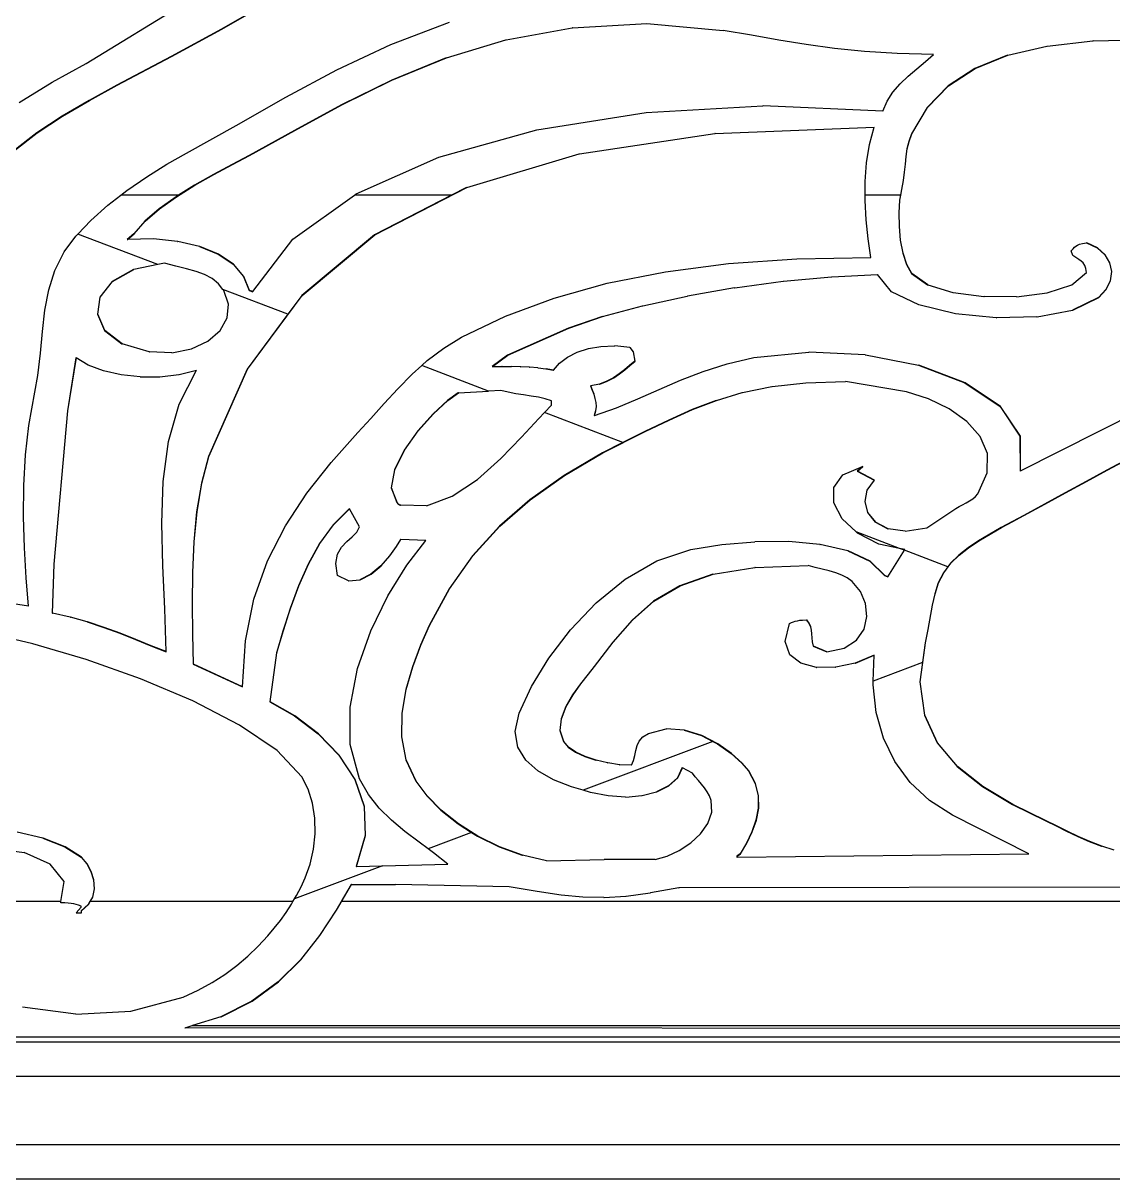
# Model space of a CAD drawing. Header units: inches. Extents: x 1397 to 20304, y -27267 to -746.
# Drawn here: x 14028.17 to 14044.08, y -21303.11 to -21286.23 of the extents above; entities that cross this region are included whole.
import ezdxf

# ---------------------------------------------------------------- set-up
doc = ezdxf.new("R2010")
doc.units = ezdxf.units.IN
doc.header["$LTSCALE"] = 17
doc.header["$MEASUREMENT"] = 0
doc.layers.add('25 BOT BAR', color=12, linetype='Continuous', lineweight=25)

# ---------------------------------------------------------------- blocks, each defined once
blk = doc.blocks.new('A$C99292ed1')
for p, q in [((115.335, 18.925), (114.605, 18.403)), ((114.61, 18.403), (115.34, 18.925)), ((112.629, 17.778), (114.092, 18.898)), ((114.605, 18.403), (113.868, 17.902)), ((113.873, 17.902), (114.61, 18.403)), ((114.605, 18.403), (114.61, 18.403)), ((117.076, 18.123), (117.933, 18.529)), ((118.76, 18.209), (119.726, 18.427)), ((119.731, 18.427), (119.726, 18.427)), ((119.731, 18.427), (120.812, 18.504)), ((120.812, 18.504), (121.928, 18.379)), ((122.342, 18.291), (121.928, 18.379)), ((122.741, 18.204), (122.342, 18.291)), ((116.287, 17.66), (117.076, 18.123)), ((117.887, 17.881), (118.755, 18.209)), ((118.755, 18.209), (118.76, 18.209)), ((123.14, 18.123), (122.741, 18.204)), ((123.552, 18.052), (123.14, 18.123)), ((126.087, 17.927), (126.655, 18.094)), ((126.655, 18.094), (126.66, 18.094)), ((126.66, 18.094), (127.326, 18.188)), ((127.331, 18.188), (127.326, 18.188)), ((127.331, 18.188), (128.102, 18.213)), ((113.868, 17.902), (113.077, 17.38)), ((113.082, 17.38), (113.873, 17.902)), ((113.868, 17.902), (113.873, 17.902)), ((123.991, 17.996), (123.552, 18.052)), ((124.47, 17.958), (123.991, 17.996)), ((125.002, 17.944), (124.47, 17.958)), ((124.881, 17.812), (125.002, 17.944)), ((126.082, 17.927), (125.604, 17.686)), ((125.609, 17.686), (126.087, 17.927)), ((126.082, 17.927), (126.087, 17.927)), ((112.133, 17.435), (112.629, 17.778)), ((117.882, 17.881), (117.089, 17.474)), ((117.093, 17.474), (117.887, 17.881)), ((117.882, 17.881), (117.887, 17.881)), ((124.755, 17.68), (124.881, 17.812)), ((115.542, 17.16), (116.287, 17.66)), ((124.63, 17.545), (124.755, 17.68)), ((125.604, 17.686), (125.214, 17.368)), ((125.219, 17.368), (125.609, 17.686)), ((125.604, 17.686), (125.609, 17.686)), ((111.65, 17.067), (112.133, 17.435)), ((117.089, 17.474), (116.357, 17.021)), ((116.362, 17.021), (117.093, 17.474)), ((117.089, 17.474), (117.093, 17.474)), ((124.408, 17.252), (124.512, 17.403)), ((124.512, 17.403), (124.63, 17.545)), ((113.077, 17.38), (112.672, 17.104)), ((112.677, 17.104), (113.082, 17.38)), ((113.077, 17.38), (113.082, 17.38)), ((124.321, 17.087), (124.408, 17.252)), ((125.214, 17.368), (124.908, 16.971)), ((124.913, 16.971), (125.219, 17.368)), ((125.214, 17.368), (125.219, 17.368)), ((112.672, 17.104), (112.278, 16.814)), ((112.283, 16.814), (112.677, 17.104)), ((112.672, 17.104), (112.677, 17.104)), ((114.818, 16.647), (115.542, 17.16)), ((124.259, 16.907), (124.321, 17.087)), ((116.357, 17.021), (115.67, 16.552)), ((115.675, 16.552), (116.362, 17.021)), ((116.357, 17.021), (116.362, 17.021)), ((119.209, 16.566), (120.804, 16.884)), ((120.804, 16.884), (122.507, 17.003)), ((122.507, 17.003), (122.51, 17.003)), ((122.512, 17.003), (122.51, 17.003)), ((124.259, 16.907), (122.512, 17.003)), ((124.908, 16.971), (124.68, 16.492)), ((124.685, 16.492), (124.913, 16.971)), ((124.908, 16.971), (124.913, 16.971)), ((112.278, 16.814), (111.908, 16.51)), ((111.913, 16.51), (112.283, 16.814)), ((112.278, 16.814), (112.283, 16.814)), ((114.092, 16.14), (114.818, 16.647)), ((115.67, 16.552), (115.009, 16.098)), ((115.014, 16.098), (115.675, 16.552)), ((115.67, 16.552), (115.675, 16.552)), ((117.778, 16.064), (119.209, 16.566)), ((121.811, 16.496), (124.134, 16.616)), ((124.064, 16.297), (124.134, 16.616)), ((111.908, 16.51), (111.575, 16.189)), ((111.579, 16.189), (111.913, 16.51)), ((111.908, 16.51), (111.913, 16.51)), ((119.833, 16.127), (121.806, 16.496)), ((121.811, 16.496), (121.806, 16.496)), ((124.68, 16.492), (124.639, 16.355)), ((124.643, 16.355), (124.685, 16.492)), ((124.68, 16.492), (124.685, 16.492)), ((124.021, 15.964), (124.064, 16.297)), ((124.612, 16.217), (124.595, 16.079)), ((124.6, 16.079), (124.617, 16.217)), ((124.639, 16.355), (124.612, 16.217)), ((124.612, 16.217), (124.617, 16.217)), ((124.617, 16.217), (124.643, 16.355)), ((124.639, 16.355), (124.643, 16.355)), ((113.807, 15.937), (114.092, 16.14)), ((115.009, 16.098), (114.759, 15.932)), ((114.764, 15.932), (115.014, 16.098)), ((115.009, 16.098), (115.014, 16.098)), ((116.571, 15.394), (117.778, 16.064)), ((118.184, 15.511), (119.828, 16.127)), ((119.828, 16.127), (119.833, 16.127)), ((124.595, 16.079), (124.584, 15.937)), ((124.589, 15.937), (124.6, 16.079)), ((124.595, 16.079), (124.6, 16.079)), ((113.514, 15.709), (113.807, 15.937)), ((114.759, 15.932), (114.488, 15.75)), ((114.493, 15.75), (114.764, 15.932)), ((114.759, 15.932), (114.764, 15.932)), ((124.002, 15.622), (124.021, 15.964)), ((124.584, 15.937), (124.573, 15.791)), ((124.578, 15.791), (124.589, 15.937)), ((124.584, 15.937), (124.589, 15.937)), ((113.223, 15.458), (113.514, 15.709)), ((114.488, 15.75), (114.211, 15.553)), ((114.216, 15.553), (114.493, 15.75)), ((114.488, 15.75), (114.493, 15.75)), ((124.573, 15.791), (124.557, 15.638)), ((124.562, 15.638), (124.578, 15.791)), ((124.573, 15.791), (124.578, 15.791)), ((113.947, 15.344), (114.216, 15.553)), ((114.211, 15.553), (113.976, 15.37)), ((114.211, 15.553), (114.216, 15.553)), ((124.002, 15.37), (124.002, 15.622)), ((124.557, 15.638), (124.531, 15.476)), ((124.536, 15.476), (124.562, 15.638)), ((124.557, 15.638), (124.562, 15.638)), ((112.946, 15.191), (113.132, 15.37)), ((113.132, 15.37), (113.223, 15.458)), ((113.976, 15.37), (113.132, 15.37)), ((113.976, 15.37), (113.942, 15.344)), ((115.645, 14.57), (116.545, 15.37)), ((116.545, 15.37), (116.571, 15.394)), ((117.96, 15.37), (116.545, 15.37)), ((117.96, 15.37), (116.836, 14.649)), ((116.841, 14.649), (118.184, 15.511)), ((118.179, 15.511), (117.96, 15.37)), ((118.179, 15.511), (118.184, 15.511)), ((124.517, 15.37), (124.002, 15.37)), ((124.003, 15.273), (124.002, 15.37)), ((124.517, 15.37), (124.505, 15.279)), ((124.509, 15.279), (124.536, 15.476)), ((124.531, 15.476), (124.517, 15.37)), ((124.531, 15.476), (124.536, 15.476)), ((113.942, 15.344), (113.694, 15.125)), ((113.699, 15.125), (113.947, 15.344)), ((113.942, 15.344), (113.947, 15.344)), ((124.019, 14.923), (124.003, 15.273)), ((124.505, 15.279), (124.492, 15.048)), ((124.497, 15.048), (124.509, 15.279)), ((124.505, 15.279), (124.509, 15.279)), ((112.694, 14.911), (112.946, 15.191)), ((113.694, 15.125), (113.483, 14.899)), ((113.488, 14.899), (113.699, 15.125)), ((113.694, 15.125), (113.699, 15.125)), ((124.492, 15.048), (124.497, 15.048)), ((124.492, 15.048), (124.496, 14.8)), ((124.501, 14.8), (124.497, 15.048)), ((112.506, 14.663), (112.694, 14.911)), ((113.483, 14.899), (113.323, 14.667)), ((113.328, 14.667), (113.488, 14.899)), ((113.483, 14.899), (113.488, 14.899)), ((124.048, 14.574), (124.019, 14.923)), ((124.496, 14.8), (124.501, 14.8)), ((124.496, 14.8), (124.515, 14.549)), ((124.52, 14.549), (124.501, 14.8)), ((112.306, 14.335), (112.477, 14.624)), ((112.477, 14.624), (112.506, 14.663)), ((113.675, 14.104), (112.506, 14.663)), ((113.323, 14.667), (113.224, 14.563)), ((113.224, 14.563), (113.229, 14.564)), ((113.229, 14.564), (113.328, 14.667)), ((113.611, 14.573), (113.229, 14.564)), ((113.323, 14.667), (113.328, 14.667)), ((113.962, 14.529), (113.611, 14.573)), ((113.962, 14.529), (113.967, 14.529)), ((114.281, 14.436), (113.967, 14.529)), ((115.06, 13.611), (115.645, 14.57)), ((116.836, 14.649), (115.776, 13.543)), ((115.78, 13.543), (116.841, 14.649)), ((116.836, 14.649), (116.841, 14.649)), ((124.085, 14.232), (124.048, 14.574)), ((124.515, 14.549), (124.52, 14.549)), ((124.515, 14.549), (124.552, 14.312)), ((124.557, 14.312), (124.52, 14.549)), ((114.281, 14.436), (114.286, 14.436)), ((114.281, 14.436), (114.554, 14.296)), ((114.559, 14.296), (114.286, 14.436)), ((127.011, 14.356), (127.038, 14.392)), ((127.036, 14.273), (127.011, 14.356)), ((127.038, 14.392), (127.059, 14.421)), ((127.059, 14.421), (127.079, 14.444)), ((127.079, 14.444), (127.101, 14.462)), ((127.101, 14.462), (127.132, 14.477)), ((127.132, 14.477), (127.175, 14.49)), ((127.175, 14.49), (127.234, 14.501)), ((127.234, 14.501), (127.235, 14.501)), ((127.239, 14.501), (127.235, 14.501)), ((127.235, 14.501), (127.388, 14.409)), ((127.393, 14.409), (127.239, 14.501)), ((127.388, 14.409), (127.501, 14.285)), ((127.388, 14.409), (127.393, 14.409)), ((127.506, 14.285), (127.393, 14.409)), ((112.171, 13.997), (112.306, 14.335)), ((114.554, 14.296), (114.773, 14.113)), ((114.554, 14.296), (114.559, 14.296)), ((114.778, 14.113), (114.559, 14.296)), ((122.007, 14.124), (123.006, 14.211)), ((123.006, 14.211), (124.085, 14.232)), ((124.552, 14.312), (124.557, 14.312)), ((124.552, 14.312), (124.607, 14.105)), ((124.611, 14.105), (124.557, 14.312)), ((127.08, 14.234), (127.036, 14.273)), ((127.12, 14.2), (127.08, 14.234)), ((127.155, 14.169), (127.12, 14.2)), ((127.501, 14.285), (127.571, 14.137)), ((127.501, 14.285), (127.506, 14.285)), ((127.576, 14.137), (127.506, 14.285)), ((113.32, 14.015), (113.006, 13.795)), ((113.011, 13.795), (113.325, 14.015)), ((113.325, 14.015), (113.32, 14.015)), ((113.675, 14.104), (113.325, 14.015)), ((113.769, 14.128), (113.675, 14.104)), ((113.938, 14.076), (113.769, 14.128)), ((114.093, 14.029), (113.938, 14.076)), ((114.233, 13.981), (114.093, 14.029)), ((114.773, 14.113), (114.927, 13.89)), ((114.773, 14.113), (114.778, 14.113)), ((114.932, 13.89), (114.778, 14.113)), ((121.085, 13.974), (122.007, 14.124)), ((124.607, 14.105), (124.611, 14.105)), ((124.607, 14.105), (124.68, 13.941)), ((124.685, 13.941), (124.611, 14.105)), ((127.185, 14.134), (127.155, 14.169)), ((127.208, 14.091), (127.185, 14.134)), ((127.225, 14.035), (127.208, 14.091)), ((127.234, 13.962), (127.225, 14.035)), ((127.571, 14.137), (127.576, 14.137)), ((127.571, 14.137), (127.597, 13.976)), ((127.602, 13.976), (127.576, 14.137)), ((112.082, 13.641), (112.171, 13.997)), ((114.357, 13.923), (114.233, 13.981)), ((114.467, 13.85), (114.357, 13.923)), ((114.56, 13.755), (114.467, 13.85)), ((114.927, 13.89), (114.932, 13.89)), ((114.927, 13.89), (115.009, 13.63)), ((115.014, 13.63), (114.932, 13.89)), ((120.237, 13.763), (121.085, 13.974)), ((122.811, 13.803), (123.511, 13.884)), ((123.511, 13.884), (123.516, 13.884)), ((123.516, 13.884), (124.184, 13.921)), ((124.386, 13.61), (124.184, 13.921)), ((124.68, 13.941), (124.912, 13.738)), ((124.68, 13.941), (124.685, 13.941)), ((124.916, 13.738), (124.685, 13.941)), ((127.02, 13.733), (127.234, 13.962)), ((127.597, 13.976), (127.58, 13.811)), ((127.584, 13.811), (127.602, 13.976)), ((127.597, 13.976), (127.602, 13.976)), ((113.006, 13.795), (112.829, 13.509)), ((112.834, 13.509), (113.011, 13.795)), ((113.006, 13.795), (113.011, 13.795)), ((114.625, 13.649), (114.56, 13.755)), ((119.461, 13.492), (120.237, 13.763)), ((122.095, 13.683), (121.406, 13.531)), ((122.095, 13.683), (122.1, 13.683)), ((122.1, 13.683), (122.806, 13.803)), ((122.806, 13.803), (122.811, 13.803)), ((124.912, 13.738), (124.916, 13.738)), ((124.916, 13.738), (125.282, 13.597)), ((126.66, 13.587), (127.02, 13.733)), ((127.58, 13.811), (127.517, 13.651)), ((127.521, 13.651), (127.584, 13.811)), ((127.58, 13.811), (127.584, 13.811)), ((112.026, 13.27), (112.082, 13.641)), ((112.829, 13.509), (112.792, 13.198)), ((112.797, 13.198), (112.834, 13.509)), ((112.829, 13.509), (112.834, 13.509)), ((115.571, 13.197), (114.625, 13.649)), ((114.637, 13.63), (114.625, 13.649)), ((114.708, 13.38), (114.637, 13.63)), ((114.981, 12.193), (115.78, 13.543)), ((115.009, 13.63), (115.014, 13.63)), ((115.009, 13.63), (115.059, 13.609)), ((115.06, 13.611), (115.014, 13.63)), ((115.059, 13.609), (115.06, 13.611)), ((115.776, 13.543), (115.571, 13.197)), ((115.776, 13.543), (115.78, 13.543)), ((120.754, 13.354), (121.401, 13.531)), ((121.401, 13.531), (121.406, 13.531)), ((124.787, 13.37), (124.386, 13.61)), ((125.282, 13.597), (125.287, 13.597)), ((125.287, 13.597), (125.735, 13.522)), ((125.735, 13.522), (125.74, 13.522)), ((126.213, 13.517), (125.74, 13.522)), ((126.213, 13.517), (126.66, 13.587)), ((127.517, 13.651), (127.408, 13.506)), ((127.413, 13.506), (127.521, 13.651)), ((127.517, 13.651), (127.521, 13.651)), ((114.686, 13.132), (114.708, 13.38)), ((118.752, 13.164), (119.461, 13.492)), ((120.169, 13.157), (120.75, 13.354)), ((120.75, 13.354), (120.754, 13.354)), ((125.32, 13.208), (124.787, 13.37)), ((127.408, 13.506), (127.028, 13.272)), ((127.032, 13.272), (127.413, 13.506)), ((127.408, 13.506), (127.413, 13.506)), ((111.99, 12.884), (112.026, 13.27)), ((112.792, 13.198), (112.797, 13.198)), ((112.792, 13.198), (112.897, 12.901)), ((112.902, 12.901), (112.797, 13.198)), ((115.571, 13.197), (114.976, 12.193)), ((125.916, 13.132), (125.32, 13.208)), ((126.513, 13.15), (127.028, 13.272)), ((127.028, 13.272), (127.032, 13.272)), ((114.582, 12.902), (114.686, 13.132)), ((118.109, 12.78), (118.752, 13.164)), ((120.165, 13.157), (119.671, 12.946)), ((119.676, 12.946), (120.169, 13.157)), ((120.165, 13.157), (120.169, 13.157)), ((125.916, 13.132), (125.921, 13.132)), ((126.508, 13.15), (125.921, 13.132)), ((126.508, 13.15), (126.513, 13.15)), ((111.959, 12.485), (111.99, 12.884)), ((112.897, 12.901), (112.902, 12.901)), ((112.897, 12.901), (113.148, 12.658)), ((113.153, 12.658), (112.902, 12.901)), ((114.405, 12.708), (114.582, 12.902)), ((119.671, 12.946), (118.778, 12.448)), ((118.783, 12.448), (119.676, 12.946)), ((119.671, 12.946), (119.676, 12.946)), ((114.167, 12.567), (114.405, 12.708)), ((117.848, 12.58), (118.109, 12.78)), ((113.148, 12.658), (113.153, 12.658)), ((113.546, 12.51), (113.153, 12.658)), ((113.546, 12.51), (113.551, 12.51)), ((113.878, 12.496), (113.551, 12.51)), ((113.878, 12.496), (114.167, 12.567)), ((117.608, 12.351), (117.848, 12.58)), ((119.658, 12.413), (119.799, 12.504)), ((119.799, 12.504), (119.961, 12.571)), ((119.961, 12.571), (120.143, 12.612)), ((120.143, 12.612), (120.344, 12.62)), ((120.344, 12.62), (120.346, 12.62)), ((120.349, 12.62), (120.346, 12.62)), ((120.564, 12.593), (120.349, 12.62)), ((120.564, 12.593), (120.569, 12.593)), ((120.564, 12.593), (120.613, 12.51)), ((120.618, 12.51), (120.569, 12.593)), ((120.613, 12.51), (120.618, 12.51)), ((120.613, 12.51), (120.638, 12.344)), ((120.643, 12.344), (120.618, 12.51)), ((122.374, 12.407), (123.178, 12.506)), ((123.178, 12.506), (123.181, 12.506)), ((123.183, 12.506), (123.181, 12.506)), ((124.001, 12.456), (123.183, 12.506)), ((111.92, 12.077), (111.959, 12.485)), ((112.48, 12.407), (112.356, 11.432)), ((112.361, 11.432), (112.484, 12.403)), ((112.484, 12.403), (112.48, 12.407)), ((112.656, 12.269), (112.484, 12.403)), ((117.528, 12.26), (117.608, 12.351)), ((118.778, 12.448), (118.555, 12.241)), ((118.56, 12.241), (118.783, 12.448)), ((118.778, 12.448), (118.783, 12.448)), ((119.541, 12.303), (119.658, 12.413)), ((120.638, 12.344), (120.562, 12.265)), ((120.567, 12.265), (120.643, 12.344)), ((120.638, 12.344), (120.643, 12.344)), ((121.987, 12.295), (122.374, 12.407)), ((124.001, 12.456), (124.006, 12.456)), ((124.006, 12.456), (124.781, 12.266)), ((112.879, 12.164), (112.656, 12.269)), ((113.137, 12.092), (112.879, 12.164)), ((113.985, 12.098), (114.24, 12.177)), ((113.987, 11.555), (114.24, 12.177)), ((114.24, 12.177), (114.24, 12.179)), ((114.976, 12.193), (114.414, 10.602)), ((114.419, 10.602), (114.981, 12.193)), ((114.976, 12.193), (114.981, 12.193)), ((117.386, 12.101), (117.528, 12.26)), ((118.504, 11.793), (117.528, 12.26)), ((118.555, 12.241), (118.56, 12.241)), ((118.56, 12.241), (118.696, 12.241)), ((118.696, 12.241), (118.698, 12.241)), ((118.7, 12.241), (118.698, 12.241)), ((118.7, 12.241), (118.834, 12.241)), ((118.834, 12.241), (118.838, 12.241)), ((118.968, 12.238), (118.838, 12.241)), ((118.968, 12.238), (118.973, 12.238)), ((119.098, 12.231), (118.973, 12.238)), ((119.098, 12.231), (119.103, 12.231)), ((119.222, 12.219), (119.103, 12.231)), ((119.222, 12.219), (119.227, 12.219)), ((119.227, 12.219), (119.339, 12.202)), ((119.339, 12.202), (119.344, 12.202)), ((119.449, 12.179), (119.344, 12.202)), ((119.344, 12.202), (119.448, 12.179)), ((119.448, 12.179), (119.449, 12.179)), ((119.449, 12.179), (119.541, 12.303)), ((120.487, 12.185), (120.41, 12.108)), ((120.415, 12.108), (120.492, 12.185)), ((120.562, 12.265), (120.487, 12.185)), ((120.487, 12.185), (120.492, 12.185)), ((120.492, 12.185), (120.567, 12.265)), ((120.562, 12.265), (120.567, 12.265)), ((121.635, 12.155), (121.987, 12.295)), ((124.781, 12.266), (125.459, 11.948)), ((124.781, 12.266), (124.786, 12.266)), ((125.464, 11.948), (124.786, 12.266)), ((111.789, 11.164), (111.92, 12.077)), ((113.415, 12.056), (113.137, 12.092)), ((113.415, 12.056), (113.42, 12.056)), ((113.42, 12.056), (113.7, 12.058)), ((113.7, 12.058), (113.705, 12.058)), ((113.705, 12.058), (113.98, 12.098)), ((113.98, 12.098), (113.985, 12.098)), ((117.176, 11.836), (117.386, 12.101)), ((120.326, 12.036), (120.232, 11.974)), ((120.236, 11.974), (120.331, 12.036)), ((120.41, 12.108), (120.326, 12.036)), ((120.326, 12.036), (120.331, 12.036)), ((120.331, 12.036), (120.415, 12.108)), ((120.41, 12.108), (120.415, 12.108)), ((120.994, 11.824), (121.307, 11.995)), ((121.307, 11.995), (121.635, 12.155)), ((116.978, 11.566), (117.176, 11.836)), ((119.993, 11.888), (119.998, 11.888)), ((119.993, 11.888), (120.016, 11.811)), ((120.122, 11.923), (119.998, 11.888)), ((120.02, 11.811), (119.998, 11.888)), ((120.232, 11.974), (120.122, 11.923)), ((120.122, 11.923), (120.127, 11.923)), ((120.127, 11.923), (120.236, 11.974)), ((120.232, 11.974), (120.236, 11.974)), ((120.685, 11.654), (120.994, 11.824)), ((122.213, 11.769), (122.638, 11.879)), ((122.638, 11.879), (122.643, 11.879)), ((122.643, 11.879), (123.134, 11.948)), ((123.138, 11.948), (123.134, 11.948)), ((123.138, 11.948), (123.714, 11.971)), ((124.606, 11.784), (123.714, 11.971)), ((125.459, 11.948), (125.464, 11.948)), ((125.459, 11.948), (125.973, 11.513)), ((125.978, 11.513), (125.464, 11.948)), ((118.059, 11.764), (117.902, 11.623)), ((117.907, 11.623), (118.064, 11.764)), ((118.064, 11.764), (118.059, 11.764)), ((118.064, 11.764), (118.504, 11.793)), ((118.68, 11.805), (118.504, 11.793)), ((118.79, 11.773), (118.68, 11.805)), ((118.903, 11.747), (118.79, 11.773)), ((119.015, 11.725), (118.903, 11.747)), ((119.124, 11.704), (119.015, 11.725)), ((119.23, 11.682), (119.124, 11.704)), ((119.33, 11.654), (119.23, 11.682)), ((119.423, 11.619), (119.33, 11.654)), ((120.016, 11.811), (120.02, 11.811)), ((120.016, 11.811), (120.038, 11.736)), ((120.043, 11.736), (120.02, 11.811)), ((120.038, 11.736), (120.043, 11.736)), ((120.038, 11.736), (120.057, 11.662)), ((120.062, 11.662), (120.043, 11.736)), ((120.057, 11.662), (120.07, 11.587)), ((120.057, 11.662), (120.062, 11.662)), ((120.074, 11.587), (120.062, 11.662)), ((120.372, 11.492), (120.685, 11.654)), ((121.831, 11.626), (122.208, 11.769)), ((122.208, 11.769), (122.213, 11.769)), ((124.926, 11.652), (124.606, 11.784)), ((125.227, 11.469), (124.926, 11.652)), ((113.832, 10.874), (113.987, 11.555)), ((116.785, 11.297), (116.978, 11.566)), ((117.902, 11.623), (117.694, 11.381)), ((117.699, 11.381), (117.907, 11.623)), ((117.902, 11.623), (117.907, 11.623)), ((119.32, 11.403), (119.423, 11.536)), ((119.423, 11.536), (119.423, 11.619)), ((120.048, 11.351), (120.372, 11.492)), ((120.074, 11.511), (120.066, 11.432)), ((120.07, 11.587), (120.074, 11.511)), ((120.07, 11.587), (120.074, 11.587)), ((120.07, 11.432), (120.078, 11.511)), ((120.078, 11.511), (120.074, 11.587)), ((120.074, 11.511), (120.078, 11.511)), ((121.826, 11.626), (121.474, 11.456)), ((121.479, 11.456), (121.831, 11.626)), ((121.826, 11.626), (121.831, 11.626)), ((125.973, 11.513), (126.263, 10.971)), ((125.973, 11.513), (125.978, 11.513)), ((126.267, 10.971), (125.978, 11.513)), ((126.272, 10.336), (128.226, 11.577)), ((112.356, 11.432), (112.157, 8.632)), ((112.162, 8.632), (112.361, 11.432)), ((112.361, 11.432), (112.356, 11.432)), ((117.694, 11.381), (117.472, 11.068)), ((117.477, 11.068), (117.699, 11.381)), ((117.694, 11.381), (117.699, 11.381)), ((119.237, 11.296), (119.32, 11.403)), ((120.465, 10.855), (119.32, 11.403)), ((120.066, 11.432), (120.043, 11.349)), ((120.043, 11.349), (120.048, 11.351)), ((120.048, 11.351), (120.07, 11.432)), ((120.066, 11.432), (120.07, 11.432)), ((121.474, 11.456), (121.134, 11.264)), ((121.138, 11.264), (121.479, 11.456)), ((121.474, 11.456), (121.479, 11.456)), ((125.486, 11.24), (125.227, 11.469)), ((111.743, 10.63), (111.789, 11.164)), ((116.596, 11.038), (116.785, 11.297)), ((118.986, 10.952), (119.237, 11.296)), ((121.134, 11.264), (120.787, 11.059)), ((120.792, 11.059), (121.138, 11.264)), ((121.134, 11.264), (121.138, 11.264)), ((125.681, 10.967), (125.486, 11.24)), ((116.207, 10.494), (116.596, 11.038)), ((117.472, 11.068), (117.272, 10.717)), ((117.277, 10.717), (117.477, 11.068)), ((117.472, 11.068), (117.477, 11.068)), ((120.172, 10.666), (120.792, 11.059)), ((120.787, 11.059), (120.465, 10.855)), ((120.787, 11.059), (120.792, 11.059)), ((113.754, 10.147), (113.832, 10.874)), ((118.683, 10.561), (118.986, 10.952)), ((120.465, 10.855), (120.167, 10.666)), ((125.788, 10.654), (125.681, 10.967)), ((126.263, 10.971), (126.267, 10.333)), ((126.263, 10.971), (126.267, 10.971)), ((126.272, 10.336), (126.267, 10.971)), ((117.272, 10.717), (117.13, 10.36)), ((117.135, 10.36), (117.277, 10.717)), ((117.272, 10.717), (117.277, 10.717)), ((120.167, 10.666), (119.607, 10.254)), ((119.612, 10.254), (120.172, 10.666)), ((120.167, 10.666), (120.172, 10.666)), ((125.784, 10.303), (125.788, 10.654)), ((111.719, 10.07), (111.743, 10.63)), ((114.414, 10.602), (114.31, 10.114)), ((114.315, 10.114), (114.419, 10.602)), ((114.414, 10.602), (114.419, 10.602)), ((115.85, 9.929), (116.207, 10.494)), ((118.342, 10.182), (118.683, 10.561)), ((127.84, 10.56), (127.532, 10.354)), ((127.537, 10.354), (127.845, 10.56)), ((117.13, 10.36), (117.083, 10.027)), ((117.087, 10.027), (117.135, 10.36)), ((117.13, 10.36), (117.135, 10.36)), ((123.677, 10.265), (123.961, 10.416)), ((123.957, 10.411), (123.887, 10.333)), ((123.887, 10.333), (123.891, 10.333)), ((123.887, 10.333), (124.135, 10.167)), ((123.891, 10.333), (123.966, 10.416)), ((124.139, 10.167), (123.891, 10.333)), ((123.966, 10.416), (123.957, 10.411)), ((123.961, 10.416), (123.957, 10.411)), ((123.961, 10.416), (123.966, 10.416)), ((125.647, 9.918), (125.784, 10.303)), ((126.267, 10.333), (126.272, 10.336)), ((127.532, 10.354), (127.227, 10.146)), ((127.232, 10.146), (127.537, 10.354)), ((127.532, 10.354), (127.537, 10.354)), ((113.733, 9.386), (113.754, 10.147)), ((117.974, 9.875), (118.342, 10.182)), ((119.607, 10.254), (119.106, 9.811)), ((119.111, 9.811), (119.612, 10.254)), ((119.607, 10.254), (119.612, 10.254)), ((123.544, 10.032), (123.677, 10.265)), ((124.135, 10.167), (124.028, 9.986)), ((124.033, 9.986), (124.139, 10.167)), ((124.135, 10.167), (124.139, 10.167)), ((127.227, 10.146), (126.924, 9.937)), ((126.928, 9.937), (127.232, 10.146)), ((127.227, 10.146), (127.232, 10.146)), ((111.715, 9.5), (111.719, 10.07)), ((114.31, 10.114), (114.241, 9.592)), ((114.246, 9.592), (114.315, 10.114)), ((114.31, 10.114), (114.315, 10.114)), ((117.083, 10.027), (117.087, 10.027)), ((117.083, 10.027), (117.167, 9.752)), ((117.171, 9.752), (117.087, 10.027)), ((123.546, 9.753), (123.544, 10.032)), ((124.028, 9.986), (123.997, 9.781)), ((124.001, 9.781), (124.033, 9.986)), ((124.028, 9.986), (124.033, 9.986)), ((115.536, 9.333), (115.85, 9.929)), ((117.595, 9.699), (117.974, 9.875)), ((119.106, 9.811), (118.661, 9.326)), ((118.666, 9.326), (119.111, 9.811)), ((119.106, 9.811), (119.111, 9.811)), ((125.527, 9.788), (125.574, 9.826)), ((125.574, 9.826), (125.615, 9.869)), ((125.615, 9.869), (125.647, 9.918)), ((126.924, 9.937), (126.621, 9.729)), ((126.625, 9.729), (126.928, 9.937)), ((126.924, 9.937), (126.928, 9.937)), ((116.472, 9.648), (116.235, 9.352)), ((116.24, 9.352), (116.474, 9.645)), ((116.474, 9.645), (116.472, 9.648)), ((116.621, 9.317), (116.474, 9.645)), ((117.167, 9.752), (117.178, 9.739)), ((117.167, 9.752), (117.171, 9.752)), ((117.182, 9.739), (117.171, 9.752)), ((117.178, 9.739), (117.182, 9.739)), ((117.178, 9.739), (117.183, 9.732)), ((117.188, 9.732), (117.182, 9.739)), ((117.183, 9.732), (117.192, 9.725)), ((117.183, 9.732), (117.188, 9.732)), ((117.196, 9.725), (117.188, 9.732)), ((117.192, 9.725), (117.196, 9.725)), ((117.192, 9.725), (117.2, 9.72)), ((117.205, 9.72), (117.196, 9.725)), ((117.2, 9.72), (117.205, 9.72)), ((117.2, 9.72), (117.216, 9.711)), ((117.221, 9.711), (117.205, 9.72)), ((117.216, 9.711), (117.221, 9.711)), ((117.595, 9.699), (117.221, 9.711)), ((123.667, 9.464), (123.546, 9.753)), ((123.997, 9.781), (124.001, 9.781)), ((123.997, 9.781), (124.038, 9.579)), ((124.043, 9.579), (124.001, 9.781)), ((124.903, 9.296), (125.325, 9.648)), ((125.325, 9.648), (125.373, 9.685)), ((125.373, 9.685), (125.424, 9.719)), ((125.424, 9.719), (125.476, 9.753)), ((125.476, 9.753), (125.527, 9.788)), ((126.621, 9.729), (126.317, 9.524)), ((126.321, 9.524), (126.625, 9.729)), ((126.621, 9.729), (126.625, 9.729)), ((111.726, 8.933), (111.715, 9.5)), ((114.241, 9.592), (114.2, 9.045)), ((114.205, 9.045), (114.246, 9.592)), ((114.241, 9.592), (114.246, 9.592)), ((123.871, 9.225), (123.667, 9.464)), ((124.038, 9.579), (124.151, 9.404)), ((124.038, 9.579), (124.043, 9.579)), ((124.155, 9.404), (124.043, 9.579)), ((126.317, 9.524), (126.153, 9.415)), ((126.158, 9.415), (126.321, 9.524)), ((126.317, 9.524), (126.321, 9.524)), ((113.747, 8.606), (113.733, 9.386)), ((115.275, 8.693), (115.536, 9.333)), ((116.235, 9.352), (116.036, 9.01)), ((116.041, 9.01), (116.24, 9.352)), ((116.24, 9.352), (116.235, 9.352)), ((116.58, 9.221), (116.621, 9.317)), ((118.661, 9.326), (118.269, 8.788)), ((118.274, 8.788), (118.666, 9.326)), ((118.661, 9.326), (118.666, 9.326)), ((124.151, 9.404), (124.155, 9.404)), ((124.151, 9.404), (124.333, 9.281)), ((124.338, 9.281), (124.155, 9.404)), ((124.585, 9.237), (124.903, 9.296)), ((125.986, 9.303), (125.82, 9.185)), ((125.825, 9.185), (125.991, 9.303)), ((126.153, 9.415), (125.986, 9.303)), ((125.986, 9.303), (125.991, 9.303)), ((125.991, 9.303), (126.158, 9.415)), ((126.153, 9.415), (126.158, 9.415)), ((116.432, 9.048), (116.512, 9.136)), ((116.512, 9.136), (116.58, 9.221)), ((123.89, 9.202), (123.871, 9.225)), ((124.503, 8.922), (123.871, 9.225)), ((124.2, 9.002), (123.89, 9.202)), ((124.333, 9.281), (124.338, 9.281)), ((124.585, 9.237), (124.338, 9.281)), ((125.82, 9.185), (125.659, 9.063)), ((125.664, 9.063), (125.825, 9.185)), ((125.82, 9.185), (125.825, 9.185)), ((114.2, 9.045), (114.181, 8.484)), ((114.185, 8.484), (114.205, 9.045)), ((114.2, 9.045), (114.205, 9.045)), ((116.036, 9.01), (115.869, 8.636)), ((115.873, 8.636), (116.041, 9.01)), ((116.036, 9.01), (116.041, 9.01)), ((116.356, 8.946), (116.432, 9.048)), ((117.155, 8.956), (117.057, 8.785)), ((117.061, 8.785), (117.159, 8.956)), ((117.216, 9.088), (117.155, 8.956)), ((117.155, 8.956), (117.159, 8.956)), ((117.159, 8.956), (117.221, 9.088)), ((117.221, 9.088), (117.216, 9.088)), ((117.588, 9.068), (117.221, 9.088)), ((117.309, 8.619), (117.588, 9.068)), ((121.456, 8.902), (121.909, 8.994)), ((121.909, 8.994), (122.393, 9.044)), ((122.885, 9.046), (122.393, 9.044)), ((123.342, 8.992), (122.885, 9.046)), ((123.342, 8.992), (123.347, 8.992)), ((123.749, 8.875), (123.347, 8.992)), ((124.503, 8.922), (124.2, 9.002)), ((125.659, 9.063), (125.508, 8.933)), ((125.512, 8.933), (125.664, 9.063)), ((125.659, 9.063), (125.664, 9.063)), ((111.751, 8.383), (111.726, 8.933)), ((116.274, 8.647), (116.298, 8.816)), ((116.298, 8.816), (116.356, 8.946)), ((117.057, 8.785), (116.93, 8.607)), ((116.935, 8.607), (117.061, 8.785)), ((117.057, 8.785), (117.061, 8.785)), ((118.269, 8.788), (117.929, 8.187)), ((117.934, 8.187), (118.274, 8.788)), ((118.269, 8.788), (118.274, 8.788)), ((120.96, 8.695), (121.456, 8.902)), ((123.749, 8.875), (123.753, 8.875)), ((123.749, 8.875), (124.072, 8.689)), ((124.077, 8.689), (123.753, 8.875)), ((124.334, 8.406), (124.574, 8.888)), ((124.581, 8.902), (124.503, 8.922)), ((124.574, 8.888), (124.503, 8.922)), ((124.574, 8.888), (124.581, 8.902)), ((125.209, 8.585), (124.574, 8.888)), ((125.37, 8.797), (125.25, 8.653)), ((125.255, 8.653), (125.375, 8.797)), ((125.508, 8.933), (125.37, 8.797)), ((125.37, 8.797), (125.375, 8.797)), ((125.375, 8.797), (125.512, 8.933)), ((125.508, 8.933), (125.512, 8.933)), ((112.157, 8.632), (112.133, 7.74)), ((112.137, 7.74), (112.162, 8.632)), ((112.157, 8.632), (112.162, 8.632)), ((115.076, 7.997), (115.275, 8.693)), ((115.869, 8.636), (115.727, 8.238)), ((115.732, 8.238), (115.873, 8.636)), ((115.869, 8.636), (115.873, 8.636)), ((116.299, 8.425), (116.274, 8.647)), ((117.031, 8.058), (117.309, 8.619)), ((120.496, 8.36), (120.96, 8.695)), ((122.397, 8.575), (123.168, 8.611)), ((123.272, 8.576), (123.168, 8.611)), ((124.072, 8.689), (124.077, 8.689)), ((124.072, 8.689), (124.283, 8.425)), ((124.288, 8.425), (124.077, 8.689)), ((125.149, 8.478), (125.255, 8.653)), ((125.25, 8.653), (125.209, 8.585)), ((125.25, 8.653), (125.255, 8.653)), ((113.774, 7.818), (113.747, 8.606)), ((114.181, 8.484), (114.177, 7.917)), ((114.181, 8.484), (114.185, 8.484)), ((114.182, 7.917), (114.185, 8.484)), ((116.783, 8.452), (116.624, 8.349)), ((116.628, 8.349), (116.788, 8.452)), ((116.93, 8.607), (116.783, 8.452)), ((116.783, 8.452), (116.788, 8.452)), ((116.788, 8.452), (116.935, 8.607)), ((116.93, 8.607), (116.935, 8.607)), ((121.779, 8.449), (121.296, 8.24)), ((121.301, 8.24), (121.783, 8.449)), ((121.779, 8.449), (121.783, 8.449)), ((121.783, 8.449), (122.392, 8.575)), ((122.397, 8.575), (122.392, 8.575)), ((123.376, 8.543), (123.272, 8.576)), ((123.476, 8.511), (123.376, 8.543)), ((123.572, 8.475), (123.476, 8.511)), ((123.661, 8.434), (123.572, 8.475)), ((125.144, 8.478), (125.069, 8.292)), ((125.074, 8.292), (125.149, 8.478)), ((125.209, 8.585), (125.144, 8.478)), ((125.144, 8.478), (125.149, 8.478)), ((111.785, 7.866), (111.751, 8.383)), ((116.459, 8.33), (116.299, 8.425)), ((116.459, 8.33), (116.464, 8.33)), ((116.464, 8.33), (116.624, 8.349)), ((116.624, 8.349), (116.628, 8.349)), ((120.073, 7.931), (120.496, 8.36)), ((123.741, 8.384), (123.661, 8.434)), ((123.812, 8.321), (123.741, 8.384)), ((123.935, 8.138), (123.812, 8.321)), ((124.283, 8.425), (124.288, 8.425)), ((124.283, 8.425), (124.333, 8.404)), ((124.334, 8.406), (124.288, 8.425)), ((124.333, 8.404), (124.334, 8.406)), ((125.069, 8.292), (125.018, 8.095)), ((125.022, 8.095), (125.074, 8.292)), ((125.069, 8.292), (125.074, 8.292)), ((115.727, 8.238), (115.607, 7.828)), ((115.612, 7.828), (115.732, 8.238)), ((115.727, 8.238), (115.732, 8.238)), ((117.929, 8.187), (117.638, 7.512)), ((117.642, 7.512), (117.934, 8.187)), ((117.929, 8.187), (117.934, 8.187)), ((121.296, 8.24), (120.913, 7.958)), ((120.918, 7.958), (121.301, 8.24)), ((121.296, 8.24), (121.301, 8.24)), ((124.008, 7.915), (123.935, 8.138)), ((111.785, 7.866), (111.344, 7.95)), ((114.952, 7.235), (115.076, 7.997)), ((116.783, 7.416), (117.031, 8.058)), ((120.913, 7.958), (120.598, 7.613)), ((120.603, 7.613), (120.918, 7.958)), ((120.913, 7.958), (120.918, 7.958)), ((125.018, 8.095), (124.981, 7.887)), ((124.985, 7.887), (125.022, 8.095)), ((125.018, 8.095), (125.022, 8.095)), ((113.794, 7.038), (113.774, 7.818)), ((114.177, 7.917), (114.182, 7.917)), ((114.177, 7.917), (114.182, 7.355)), ((114.187, 7.355), (114.182, 7.917)), ((115.607, 7.828), (115.502, 7.417)), ((115.506, 7.417), (115.612, 7.828)), ((115.607, 7.828), (115.612, 7.828)), ((119.698, 7.438), (120.073, 7.931)), ((124.027, 7.677), (124.008, 7.915)), ((124.981, 7.887), (124.919, 7.44)), ((124.924, 7.44), (124.985, 7.887)), ((124.981, 7.887), (124.985, 7.887)), ((112.133, 7.74), (112.137, 7.74)), ((112.392, 7.668), (112.137, 7.74)), ((112.392, 7.668), (112.397, 7.668)), ((112.642, 7.579), (112.397, 7.668)), ((120.598, 7.613), (120.318, 7.212)), ((120.323, 7.212), (120.603, 7.613)), ((120.598, 7.613), (120.603, 7.613)), ((122.982, 7.594), (123.012, 7.602)), ((123.012, 7.602), (123.046, 7.609)), ((123.046, 7.609), (123.089, 7.613)), ((123.089, 7.613), (123.143, 7.616)), ((123.143, 7.616), (123.147, 7.616)), ((123.143, 7.616), (123.181, 7.555)), ((123.186, 7.555), (123.147, 7.616)), ((123.985, 7.447), (124.027, 7.677)), ((112.642, 7.579), (112.647, 7.579)), ((112.642, 7.579), (112.885, 7.48)), ((112.89, 7.48), (112.647, 7.579)), ((112.885, 7.48), (112.89, 7.48)), ((112.885, 7.48), (113.12, 7.372)), ((113.125, 7.372), (112.89, 7.48)), ((117.638, 7.512), (117.511, 7.155)), ((117.516, 7.155), (117.642, 7.512)), ((117.638, 7.512), (117.642, 7.512)), ((119.381, 6.917), (119.698, 7.438)), ((122.835, 7.222), (122.895, 7.554)), ((122.895, 7.554), (122.927, 7.57)), ((122.927, 7.57), (122.955, 7.583)), ((122.955, 7.583), (122.982, 7.594)), ((123.181, 7.555), (123.186, 7.555)), ((123.181, 7.555), (123.204, 7.492)), ((123.209, 7.492), (123.186, 7.555)), ((123.204, 7.492), (123.215, 7.427)), ((123.204, 7.492), (123.209, 7.492)), ((123.22, 7.427), (123.209, 7.492)), ((123.877, 7.247), (123.985, 7.447)), ((124.919, 7.44), (124.878, 7.201)), ((124.883, 7.201), (124.924, 7.44)), ((124.919, 7.44), (124.924, 7.44)), ((111.849, 7.178), (111.141, 7.388)), ((113.12, 7.372), (113.349, 7.26)), ((113.12, 7.372), (113.125, 7.372)), ((113.354, 7.26), (113.125, 7.372)), ((114.182, 7.355), (114.187, 7.355)), ((114.182, 7.355), (114.191, 6.807)), ((114.196, 6.807), (114.187, 7.355)), ((115.502, 7.417), (115.406, 7.015)), ((115.411, 7.015), (115.506, 7.417)), ((115.502, 7.417), (115.506, 7.417)), ((116.59, 6.728), (116.783, 7.416)), ((123.215, 7.427), (123.22, 7.427)), ((123.215, 7.427), (123.219, 7.36)), ((123.219, 7.36), (123.224, 7.36)), ((123.219, 7.36), (123.222, 7.29)), ((123.224, 7.36), (123.22, 7.427)), ((123.222, 7.29), (123.228, 7.217)), ((123.222, 7.29), (123.227, 7.29)), ((123.227, 7.29), (123.224, 7.36)), ((123.233, 7.217), (123.227, 7.29)), ((112.626, 6.891), (111.849, 7.178)), ((113.349, 7.26), (113.574, 7.146)), ((113.349, 7.26), (113.354, 7.26)), ((113.579, 7.146), (113.354, 7.26)), ((113.574, 7.146), (113.579, 7.146)), ((113.574, 7.146), (113.794, 7.035)), ((113.794, 7.038), (113.579, 7.146)), ((114.91, 6.395), (114.952, 7.235)), ((117.511, 7.155), (117.392, 6.761)), ((117.397, 6.761), (117.516, 7.155)), ((117.511, 7.155), (117.516, 7.155)), ((120.318, 7.212), (120.043, 6.766)), ((120.048, 6.766), (120.323, 7.212)), ((120.318, 7.212), (120.323, 7.212)), ((122.9, 6.981), (122.835, 7.222)), ((123.228, 7.217), (123.242, 7.139)), ((123.228, 7.217), (123.233, 7.217)), ((123.247, 7.139), (123.233, 7.217)), ((123.242, 7.139), (123.44, 7.035)), ((123.242, 7.139), (123.247, 7.139)), ((123.443, 7.036), (123.247, 7.139)), ((123.443, 7.036), (123.697, 7.102)), ((123.697, 7.102), (123.877, 7.247)), ((124.806, 6.483), (124.883, 7.201)), ((124.878, 7.201), (124.839, 6.836)), ((124.878, 7.201), (124.883, 7.201)), ((113.794, 7.035), (113.794, 7.038)), ((115.406, 7.015), (115.307, 6.123)), ((115.312, 6.123), (115.411, 7.015)), ((115.406, 7.015), (115.411, 7.015)), ((123.061, 6.825), (122.9, 6.981)), ((123.44, 7.035), (123.443, 7.036)), ((124.135, 6.973), (123.857, 6.829)), ((123.861, 6.829), (124.134, 6.971)), ((124.119, 6.497), (124.134, 6.971)), ((124.134, 6.971), (124.135, 6.973)), ((113.423, 6.54), (112.626, 6.891)), ((114.191, 6.807), (114.196, 6.807)), ((114.191, 6.807), (114.91, 6.392)), ((114.91, 6.395), (114.196, 6.807)), ((117.392, 6.761), (117.296, 6.343)), ((117.301, 6.343), (117.397, 6.761)), ((117.392, 6.761), (117.397, 6.761)), ((119.13, 6.398), (119.381, 6.917)), ((120.043, 6.766), (119.955, 6.628)), ((119.96, 6.628), (120.048, 6.766)), ((120.043, 6.766), (120.048, 6.766)), ((123.293, 6.75), (123.061, 6.825)), ((123.857, 6.829), (123.572, 6.753)), ((123.857, 6.829), (123.861, 6.829)), ((124.839, 6.836), (124.119, 6.497)), ((124.839, 6.836), (124.801, 6.483)), ((116.481, 6.026), (116.59, 6.728)), ((119.955, 6.628), (119.845, 6.452)), ((119.85, 6.452), (119.96, 6.628)), ((119.955, 6.628), (119.96, 6.628)), ((123.293, 6.75), (123.298, 6.75)), ((123.567, 6.753), (123.298, 6.75)), ((123.567, 6.753), (123.572, 6.753)), ((114.187, 6.137), (113.423, 6.54)), ((119.845, 6.452), (119.731, 6.251)), ((119.736, 6.251), (119.85, 6.452)), ((119.845, 6.452), (119.85, 6.452)), ((124.117, 6.434), (124.119, 6.497)), ((124.163, 5.927), (124.117, 6.434)), ((124.801, 6.483), (124.806, 6.483)), ((124.801, 6.483), (124.866, 5.879)), ((124.871, 5.879), (124.806, 6.483)), ((114.91, 6.392), (114.91, 6.395)), ((117.296, 6.343), (117.237, 5.912)), ((117.242, 5.912), (117.301, 6.343)), ((117.296, 6.343), (117.301, 6.343)), ((118.952, 5.916), (119.13, 6.398)), ((119.731, 6.251), (119.631, 6.033)), ((119.636, 6.033), (119.736, 6.251)), ((119.731, 6.251), (119.736, 6.251)), ((114.868, 5.697), (114.187, 6.137)), ((115.307, 6.123), (115.312, 6.123)), ((115.307, 6.123), (115.67, 5.864)), ((115.675, 5.864), (115.312, 6.123)), ((116.482, 5.343), (116.481, 6.026)), ((117.237, 5.912), (117.232, 5.482)), ((117.236, 5.482), (117.242, 5.912)), ((117.237, 5.912), (117.242, 5.912)), ((118.893, 5.578), (118.952, 5.916)), ((119.631, 6.033), (119.564, 5.812)), ((119.568, 5.812), (119.636, 6.033)), ((119.631, 6.033), (119.636, 6.033)), ((124.27, 5.457), (124.163, 5.927)), ((115.67, 5.864), (115.675, 5.864)), ((115.67, 5.864), (116.015, 5.536)), ((116.02, 5.536), (115.675, 5.864)), ((119.564, 5.812), (119.546, 5.596)), ((119.551, 5.596), (119.568, 5.812)), ((119.564, 5.812), (119.568, 5.812)), ((124.866, 5.879), (124.871, 5.879)), ((124.866, 5.879), (125.053, 5.372)), ((125.058, 5.372), (124.871, 5.879)), ((115.415, 5.232), (114.868, 5.697)), ((118.929, 5.293), (118.893, 5.578)), ((119.546, 5.596), (119.551, 5.596)), ((119.546, 5.596), (119.597, 5.397)), ((119.601, 5.397), (119.551, 5.596)), ((120.837, 5.542), (121.098, 5.626)), ((121.098, 5.626), (121.102, 5.626)), ((121.102, 5.626), (121.101, 5.626)), ((121.361, 5.605), (121.102, 5.626)), ((121.361, 5.605), (121.614, 5.505)), ((121.361, 5.605), (121.365, 5.605)), ((121.619, 5.505), (121.365, 5.605)), ((116.015, 5.536), (116.02, 5.536)), ((116.015, 5.536), (116.317, 5.145)), ((116.322, 5.145), (116.02, 5.536)), ((117.232, 5.482), (117.236, 5.482)), ((117.232, 5.482), (117.294, 5.064)), ((117.299, 5.064), (117.236, 5.482)), ((120.672, 5.321), (120.703, 5.404)), ((120.703, 5.404), (120.755, 5.479)), ((120.755, 5.479), (120.837, 5.542)), ((121.614, 5.505), (121.619, 5.505)), ((121.614, 5.505), (121.78, 5.397)), ((121.851, 5.353), (121.619, 5.505)), ((124.437, 5.029), (124.27, 5.457)), ((116.621, 4.713), (116.482, 5.343)), ((119.045, 5.055), (118.929, 5.293)), ((119.597, 5.397), (119.601, 5.397)), ((119.597, 5.397), (119.664, 5.296)), ((119.669, 5.296), (119.601, 5.397)), ((119.664, 5.296), (119.669, 5.296)), ((119.664, 5.296), (119.772, 5.204)), ((119.776, 5.204), (119.669, 5.296)), ((121.78, 5.397), (119.884, 4.505)), ((120.653, 5.232), (120.672, 5.321)), ((121.78, 5.397), (121.846, 5.353)), ((121.846, 5.353), (121.851, 5.353)), ((121.846, 5.353), (122.045, 5.177)), ((122.05, 5.177), (121.851, 5.353)), ((125.053, 5.372), (125.058, 5.372)), ((125.053, 5.372), (125.343, 4.943)), ((125.348, 4.943), (125.058, 5.372)), ((115.778, 4.754), (115.415, 5.232)), ((116.317, 5.145), (116.322, 5.145)), ((116.317, 5.145), (116.549, 4.701)), ((116.554, 4.701), (116.322, 5.145)), ((119.772, 5.204), (119.909, 5.123)), ((119.772, 5.204), (119.776, 5.204)), ((119.914, 5.123), (119.776, 5.204)), ((119.909, 5.123), (119.914, 5.123)), ((119.909, 5.123), (120.069, 5.056)), ((120.074, 5.056), (119.914, 5.123)), ((120.619, 5.049), (120.638, 5.14)), ((120.638, 5.14), (120.653, 5.232)), ((122.045, 5.177), (122.05, 5.177)), ((122.045, 5.177), (122.201, 5.003)), ((122.205, 5.003), (122.05, 5.177)), ((117.294, 5.064), (117.299, 5.064)), ((117.294, 5.064), (117.439, 4.671)), ((117.444, 4.671), (117.299, 5.064)), ((119.224, 4.858), (119.045, 5.055)), ((120.069, 5.056), (120.074, 5.056)), ((120.241, 5.006), (120.074, 5.056)), ((120.241, 5.006), (120.246, 5.006)), ((120.417, 4.973), (120.246, 5.006)), ((120.417, 4.973), (120.422, 4.973)), ((120.589, 4.962), (120.422, 4.973)), ((120.589, 4.962), (120.619, 5.049)), ((121.332, 4.92), (121.26, 4.732)), ((121.265, 4.732), (121.336, 4.917)), ((121.336, 4.917), (121.332, 4.92)), ((121.481, 4.816), (121.336, 4.917)), ((122.201, 5.003), (122.3, 4.858)), ((122.201, 5.003), (122.205, 5.003)), ((122.304, 4.858), (122.205, 5.003)), ((124.661, 4.648), (124.437, 5.029)), ((125.343, 4.943), (125.348, 4.943)), ((125.343, 4.943), (125.717, 4.575)), ((125.722, 4.575), (125.348, 4.943)), ((115.871, 4.528), (115.778, 4.754)), ((119.452, 4.698), (119.224, 4.858)), ((121.26, 4.732), (121.131, 4.584)), ((121.136, 4.584), (121.265, 4.732)), ((121.26, 4.732), (121.265, 4.732)), ((121.522, 4.749), (121.481, 4.816)), ((121.566, 4.684), (121.522, 4.749)), ((122.3, 4.858), (122.304, 4.858)), ((122.3, 4.858), (122.396, 4.631)), ((122.401, 4.631), (122.304, 4.858)), ((116.549, 4.701), (116.687, 4.209)), ((116.549, 4.701), (116.554, 4.701)), ((116.691, 4.209), (116.554, 4.701)), ((116.749, 4.429), (116.621, 4.713)), ((117.439, 4.671), (117.6, 4.404)), ((117.439, 4.671), (117.444, 4.671)), ((117.605, 4.404), (117.444, 4.671)), ((119.714, 4.568), (119.452, 4.698)), ((119.884, 4.505), (119.714, 4.568)), ((121.131, 4.584), (120.955, 4.475)), ((120.96, 4.475), (121.136, 4.584)), ((121.131, 4.584), (121.136, 4.584)), ((121.612, 4.618), (121.566, 4.684)), ((121.656, 4.55), (121.612, 4.618)), ((122.396, 4.631), (122.401, 4.631)), ((122.396, 4.631), (122.441, 4.404)), ((122.445, 4.404), (122.401, 4.631)), ((124.941, 4.32), (124.661, 4.648)), ((125.717, 4.575), (125.722, 4.575)), ((125.717, 4.575), (126.155, 4.248)), ((126.16, 4.248), (125.722, 4.575)), ((115.933, 4.272), (115.871, 4.528)), ((116.906, 4.181), (116.749, 4.429)), ((117.6, 4.404), (117.605, 4.404)), ((117.6, 4.404), (117.808, 4.142)), ((117.813, 4.142), (117.605, 4.404)), ((119.993, 4.464), (119.884, 4.505)), ((120.251, 4.402), (119.993, 4.464)), ((120.504, 4.383), (120.251, 4.402)), ((120.509, 4.383), (120.742, 4.408)), ((120.742, 4.408), (120.747, 4.408)), ((120.747, 4.408), (120.955, 4.475)), ((120.955, 4.475), (120.96, 4.475)), ((121.696, 4.479), (121.656, 4.55)), ((121.73, 4.403), (121.696, 4.479)), ((121.754, 4.319), (121.73, 4.403)), ((122.441, 4.404), (122.442, 4.179)), ((122.441, 4.404), (122.445, 4.404)), ((122.447, 4.179), (122.445, 4.404)), ((115.966, 3.996), (115.933, 4.272)), ((120.504, 4.383), (120.506, 4.384)), ((120.506, 4.384), (120.509, 4.383)), ((121.763, 4.106), (121.754, 4.319)), ((125.275, 4.049), (124.941, 4.32)), ((126.155, 4.248), (126.16, 4.248)), ((126.155, 4.248), (126.639, 3.945)), ((126.644, 3.945), (126.16, 4.248)), ((116.687, 4.209), (116.691, 4.209)), ((116.687, 4.209), (116.703, 3.678)), ((116.707, 3.678), (116.691, 4.209)), ((117.086, 3.96), (116.906, 4.181)), ((117.808, 4.142), (117.813, 4.142)), ((117.808, 4.142), (118.058, 3.892)), ((118.063, 3.892), (117.813, 4.142)), ((121.707, 3.902), (121.763, 4.106)), ((122.442, 4.179), (122.408, 3.958)), ((122.413, 3.958), (122.447, 4.179)), ((122.442, 4.179), (122.447, 4.179)), ((115.969, 3.712), (115.966, 3.996)), ((117.282, 3.756), (117.086, 3.96)), ((118.058, 3.892), (118.063, 3.892)), ((118.058, 3.892), (118.252, 3.737)), ((118.347, 3.666), (118.063, 3.892)), ((121.599, 3.713), (121.707, 3.902)), ((122.408, 3.958), (122.347, 3.744)), ((122.352, 3.744), (122.413, 3.958)), ((122.408, 3.958), (122.413, 3.958)), ((126.391, 3.344), (125.275, 4.049)), ((125.281, 4.048), (125.283, 4.047)), ((126.639, 3.945), (126.644, 3.945)), ((126.639, 3.945), (126.789, 3.854)), ((126.794, 3.854), (126.644, 3.945)), ((111.994, 3.632), (111.621, 3.742)), ((117.489, 3.56), (117.282, 3.756)), ((118.252, 3.737), (117.619, 3.439)), ((118.252, 3.737), (118.342, 3.666)), ((122.347, 3.744), (122.267, 3.538)), ((122.272, 3.538), (122.352, 3.744)), ((122.347, 3.744), (122.352, 3.744)), ((126.789, 3.854), (126.794, 3.854)), ((126.789, 3.854), (126.944, 3.757)), ((126.949, 3.757), (126.794, 3.854)), ((126.944, 3.757), (126.949, 3.757)), ((126.944, 3.757), (127.106, 3.66)), ((127.111, 3.66), (126.949, 3.757)), ((111.994, 3.632), (111.999, 3.632)), ((111.994, 3.632), (112.316, 3.476)), ((112.321, 3.476), (111.999, 3.632)), ((115.947, 3.429), (115.969, 3.712)), ((116.703, 3.678), (116.571, 3.116)), ((116.576, 3.116), (116.707, 3.678)), ((116.703, 3.678), (116.707, 3.678)), ((117.619, 3.439), (117.489, 3.56)), ((118.342, 3.666), (118.347, 3.666)), ((118.342, 3.666), (118.656, 3.472)), ((118.661, 3.472), (118.347, 3.666)), ((121.287, 3.407), (121.455, 3.546)), ((121.455, 3.546), (121.599, 3.713)), ((127.106, 3.66), (127.111, 3.66)), ((127.106, 3.66), (127.275, 3.568)), ((127.28, 3.568), (127.111, 3.66)), ((127.275, 3.568), (127.28, 3.568)), ((127.275, 3.568), (127.451, 3.484)), ((127.456, 3.484), (127.28, 3.568)), ((111.258, 3.452), (111.723, 3.368)), ((112.316, 3.476), (112.321, 3.476)), ((112.316, 3.476), (112.554, 3.282)), ((112.559, 3.282), (112.321, 3.476)), ((115.899, 3.158), (115.947, 3.429)), ((117.701, 3.363), (117.619, 3.439)), ((118.656, 3.472), (118.661, 3.472)), ((118.656, 3.472), (118.994, 3.32)), ((118.998, 3.32), (118.661, 3.472)), ((121.109, 3.303), (121.287, 3.407)), ((122.267, 3.538), (122.176, 3.344)), ((122.18, 3.344), (122.272, 3.538)), ((122.267, 3.538), (122.272, 3.538)), ((127.451, 3.484), (127.456, 3.484)), ((127.636, 3.415), (127.456, 3.484)), ((112.101, 3.156), (111.723, 3.368)), ((112.554, 3.282), (112.637, 3.164)), ((112.554, 3.282), (112.559, 3.282)), ((112.642, 3.164), (112.559, 3.282)), ((117.91, 3.157), (117.701, 3.363)), ((118.994, 3.32), (118.998, 3.32)), ((119.349, 3.22), (118.998, 3.32)), ((119.349, 3.22), (120.192, 3.24)), ((120.936, 3.24), (120.192, 3.24)), ((120.936, 3.24), (121.109, 3.303)), ((122.176, 3.344), (122.126, 3.302)), ((122.126, 3.302), (122.126, 3.282)), ((122.126, 3.302), (122.131, 3.302)), ((122.126, 3.282), (122.131, 3.282)), ((122.131, 3.302), (122.18, 3.344)), ((122.131, 3.282), (126.391, 3.344)), ((122.131, 3.282), (122.131, 3.302)), ((122.176, 3.344), (122.18, 3.344)), ((112.307, 2.842), (112.101, 3.156)), ((112.637, 3.164), (112.642, 3.164)), ((112.637, 3.164), (112.698, 3.022)), ((112.703, 3.022), (112.642, 3.164)), ((116.956, 3.128), (115.67, 2.523)), ((115.827, 2.908), (115.899, 3.158)), ((116.571, 3.116), (116.576, 3.116)), ((116.576, 3.116), (116.956, 3.128)), ((116.956, 3.128), (117.91, 3.157)), ((112.698, 3.022), (112.703, 3.022)), ((112.698, 3.022), (112.735, 2.868)), ((112.74, 2.868), (112.703, 3.022)), ((115.766, 2.745), (115.827, 2.908)), ((112.259, 2.472), (112.307, 2.842)), ((112.743, 2.709), (112.718, 2.556)), ((112.723, 2.556), (112.748, 2.709)), ((112.735, 2.868), (112.74, 2.868)), ((112.735, 2.868), (112.743, 2.709)), ((112.748, 2.709), (112.74, 2.868)), ((112.743, 2.709), (112.748, 2.709)), ((115.699, 2.584), (115.766, 2.745)), ((116.497, 2.784), (116.279, 2.315)), ((116.357, 2.472), (116.502, 2.784)), ((116.502, 2.784), (116.497, 2.784)), ((116.502, 2.784), (117.142, 2.784)), ((118.803, 2.743), (117.142, 2.784)), ((119.214, 2.655), (118.803, 2.743)), ((121.283, 2.722), (120.867, 2.632)), ((121.283, 2.722), (121.288, 2.722)), ((131.946, 2.743), (121.288, 2.722)), ((112.718, 2.556), (112.681, 2.472)), ((112.685, 2.472), (112.723, 2.556)), ((112.718, 2.556), (112.723, 2.556)), ((115.67, 2.523), (115.699, 2.584)), ((119.565, 2.593), (119.214, 2.655)), ((119.881, 2.557), (119.565, 2.593)), ((120.186, 2.551), (119.881, 2.557)), ((120.186, 2.551), (120.187, 2.551)), ((120.187, 2.551), (120.191, 2.551)), ((120.191, 2.551), (120.505, 2.575)), ((120.505, 2.575), (120.51, 2.575)), ((120.51, 2.575), (120.862, 2.632)), ((120.862, 2.632), (120.867, 2.632)), ((112.259, 2.472), (110.521, 2.472)), ((112.257, 2.452), (112.259, 2.472)), ((112.316, 2.451), (112.257, 2.452)), ((112.367, 2.447), (112.316, 2.451)), ((112.41, 2.44), (112.367, 2.447)), ((112.448, 2.432), (112.41, 2.44)), ((112.483, 2.42), (112.448, 2.432)), ((112.48, 2.266), (112.554, 2.369)), ((112.518, 2.406), (112.483, 2.42)), ((112.554, 2.39), (112.518, 2.406)), ((112.657, 2.419), (112.554, 2.307)), ((112.554, 2.369), (112.554, 2.39)), ((112.559, 2.307), (112.661, 2.419)), ((112.681, 2.472), (112.657, 2.419)), ((112.657, 2.419), (112.661, 2.419)), ((112.661, 2.419), (112.685, 2.472)), ((112.685, 2.472), (112.681, 2.472)), ((115.647, 2.472), (112.685, 2.472)), ((115.547, 2.275), (115.626, 2.427)), ((115.626, 2.427), (115.647, 2.472)), ((115.647, 2.472), (115.67, 2.523)), ((116.284, 2.315), (116.357, 2.472)), ((132.832, 2.472), (116.357, 2.472)), ((112.48, 2.266), (112.554, 2.266)), ((112.554, 2.307), (112.559, 2.307)), ((112.554, 2.307), (112.554, 2.266)), ((112.554, 2.266), (112.559, 2.266)), ((112.559, 2.266), (112.559, 2.307)), ((115.464, 2.128), (115.547, 2.275)), ((116.279, 2.315), (116.036, 1.852)), ((116.041, 1.852), (116.284, 2.315)), ((116.279, 2.315), (116.284, 2.315)), ((115.375, 1.986), (115.464, 2.128)), ((115.282, 1.851), (115.375, 1.986)), ((115.138, 1.66), (115.282, 1.851)), ((116.036, 1.852), (115.756, 1.41)), ((115.761, 1.41), (116.041, 1.852)), ((116.036, 1.852), (116.041, 1.852)), ((114.987, 1.478), (115.138, 1.66)), ((114.826, 1.306), (114.987, 1.478)), ((115.756, 1.41), (115.43, 1.006)), ((115.435, 1.006), (115.761, 1.41)), ((115.756, 1.41), (115.761, 1.41)), ((114.653, 1.143), (114.826, 1.306)), ((114.466, 0.993), (114.653, 1.143)), ((114.042, 0.731), (114.263, 0.855)), ((114.263, 0.855), (114.466, 0.993)), ((115.43, 1.006), (115.047, 0.654)), ((115.052, 0.654), (115.435, 1.006)), ((115.43, 1.006), (115.435, 1.006)), ((113.281, 0.473), (114.042, 0.731)), ((112.476, 0.415), (111.7, 0.544)), ((115.047, 0.654), (114.596, 0.371)), ((114.601, 0.371), (115.052, 0.654)), ((115.047, 0.654), (115.052, 0.654)), ((112.476, 0.415), (113.281, 0.473)), ((114.596, 0.371), (114.181, 0.212)), ((114.596, 0.371), (114.601, 0.371)), ((114.067, 0.171), (114.072, 0.171)), ((114.072, 0.171), (114.177, 0.212)), ((132.318, 0.15), (114.072, 0.171)), ((114.177, 0.212), (114.181, 0.212)), ((114.181, 0.212), (132.255, 0.212))]:
    blk.add_line(p, q)
at = {"layer": '25 BOT BAR'}
blk.add_line((148.015, 0), (0.015, 0), dxfattribs=at)

msp = doc.modelspace()

# ---------------------------------------------------------------- linework, layer by layer
at = {"layer": '25 BOT BAR'}
for p, q in [((13916.475, -21301.111), (14064.475, -21301.111)), ((13914.975, -21301.611), (14065.975, -21301.611)), ((13915.475, -21302.611), (14065.475, -21302.611)), ((13915.475, -21303.111), (14065.475, -21303.111))]:
    msp.add_line(p, q, dxfattribs=at)

# ---------------------------------------------------------------- block references
at = {"layer": '25 BOT BAR', "yscale": 0.8}
msp.add_blockref('A$C99292ed1', (13916.461, -21301.039), dxfattribs=at)

doc.saveas('drawing.dxf')
